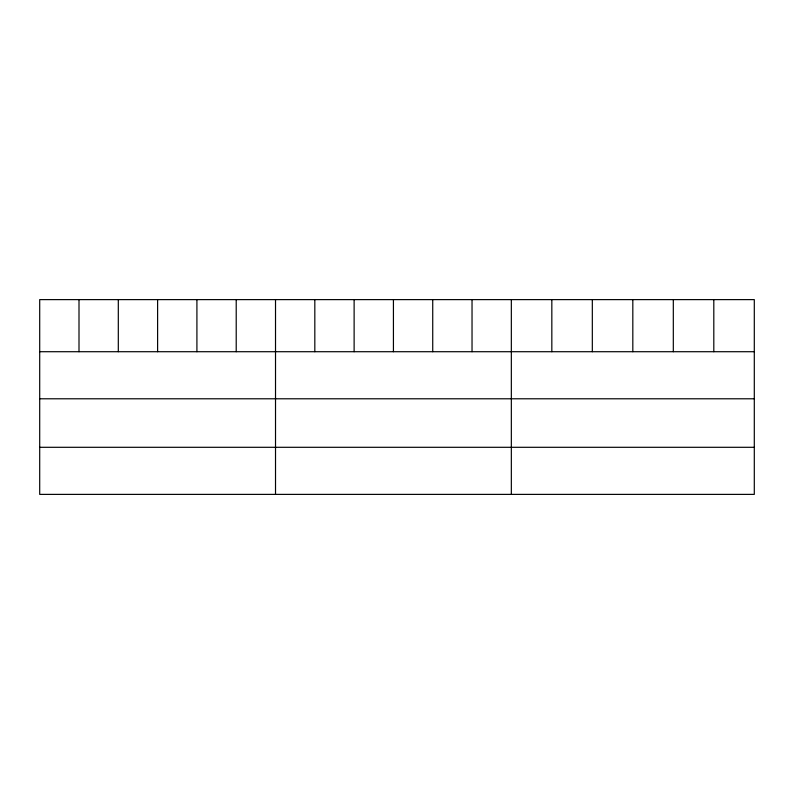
<?xml version="1.0" encoding="UTF-8"?>
<svg xmlns="http://www.w3.org/2000/svg" width="794" height="794" viewBox="0 0 794 794"><rect width="100%" height="100%" fill="white"/><g stroke="black" fill="none" stroke-linecap="round" stroke-linejoin="round"><path stroke-width="1.19" d="M754.3 351.712L754.3 494.384L39.7 494.384L39.7 299.616L754.3 299.616L754.3 351.712L39.7 351.712M39.7 398.787L754.3 398.787M39.7 447.3L754.3 447.3M713.806 299.616L713.806 351.712M673.312 299.616L673.312 351.712M632.818 299.616L632.818 351.712M592.324 299.616L592.324 351.712M551.83 299.616L551.83 351.712M511.336 299.616L511.336 494.384M472.033 299.616L472.033 351.712M432.73 299.616L432.73 351.712M393.427 299.616L393.427 351.712M354.124 299.616L354.124 351.712M314.821 299.616L314.821 351.712M275.518 299.616L275.518 494.384M236.215 299.616L236.215 351.712M196.912 299.616L196.912 351.712M157.609 299.616L157.609 351.712M118.306 299.616L118.306 351.712M79.003 299.616L79.003 351.712"/></g></svg>
